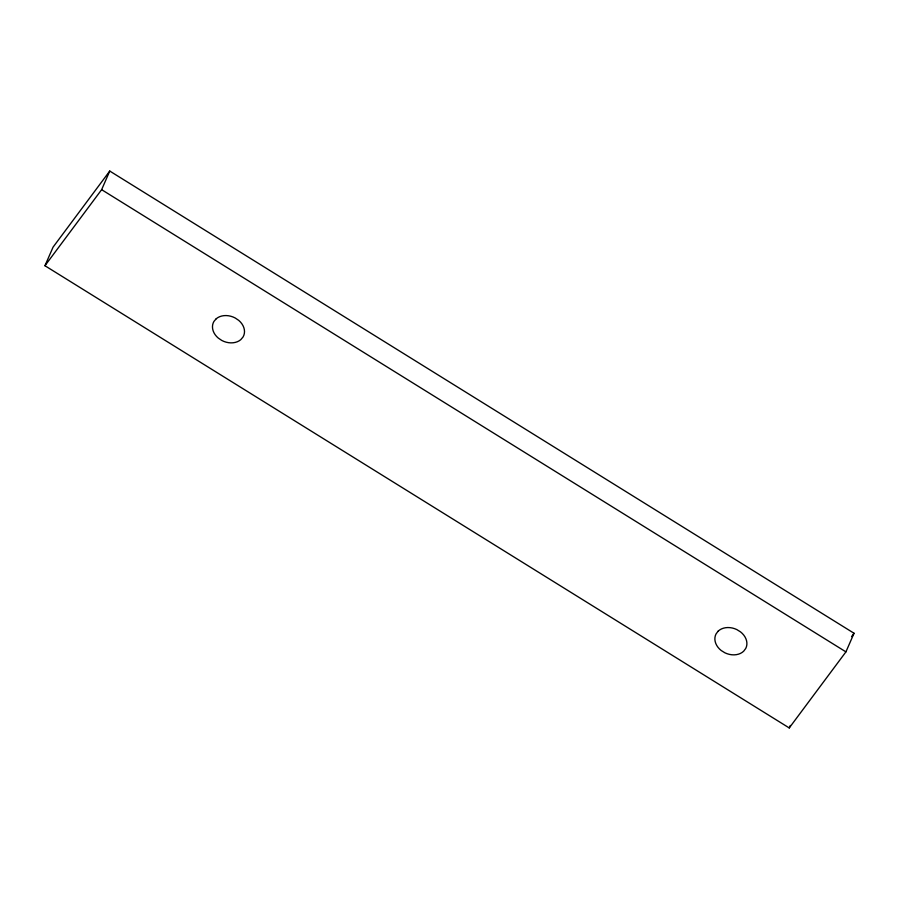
<?xml version="1.0" encoding="UTF-8"?>
<svg xmlns="http://www.w3.org/2000/svg" width="899" height="899" viewBox="0 0 899 899"><rect width="100%" height="100%" fill="white"/><g stroke="black" fill="none" stroke-linecap="round" stroke-linejoin="round"><path stroke-width="1.35" d="M44.95 265.733L53.075 247.124L109.757 171.057L854.05 633.267L845.925 651.876L789.243 727.943L44.95 265.733L101.632 189.667L109.757 171.057M789.243 727.943L790.322 725.459M851.544 636.627L854.05 633.267M101.632 189.667L845.925 651.876M718.076 631.233L716.02 633.997A16.53 13.047 23.6 0 0 721.256 650.55L724.909 652.809A16.53 13.047 23.6 0 0 743.698 651.179L745.754 648.426A16.53 13.047 23.6 0 0 740.506 631.873L736.865 629.603A16.53 13.047 23.6 0 0 718.076 631.233M216.198 318.774L213.951 321.415A16.53 13.047 23.6 0 0 218.221 338.035L221.75 340.429A16.53 13.047 23.6 0 0 240.786 339.653L243.022 337.024A16.53 13.047 23.6 0 0 238.763 320.404L235.235 318.01A16.53 13.047 23.6 0 0 216.198 318.774"/></g></svg>
